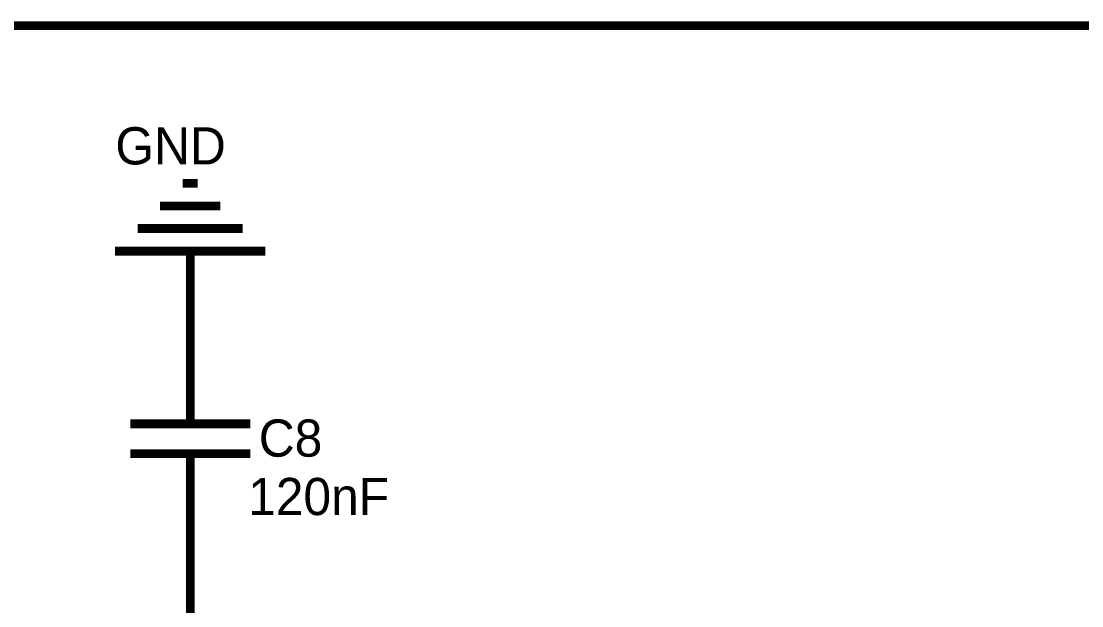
# Model space of a CAD drawing. Header units: inches. Extents: x 0 to 432, y 0 to 280.
# Drawn here: x 258.45 to 294.32, y 188.65 to 208.42 of the extents above; entities that cross this region are included whole.
import ezdxf

# ---------------------------------------------------------------- set-up
doc = ezdxf.new("R2010")
doc.units = ezdxf.units.IN
doc.layers.add('Sheet', color=255, linetype='Continuous')

msp = doc.modelspace()

# ---------------------------------------------------------------- linework, layer by layer
at = {"layer": 'Sheet'}
for points in [[(96.528, 205.474, 0.3, 0.3, 0), (96.528, 208.27, 0.3, 0.3, 0), (111.768, 208.27, 0.3, 0.3, 0), (203.209, 208.27, 0.3, 0.3, 0), (215.9, 208.27, 0.3, 0.3, 0), (312.428, 208.27, 0.3, 0.3, 0), (312.428, 199.376, 0.3, 0.3, 0)], [(263.911, 202.936, 0.3, 0.3, 0), (264.417, 202.936, 0.3, 0.3, 0)], [(263.148, 202.172, 0.3, 0.3, 0), (265.181, 202.172, 0.3, 0.3, 0)], [(262.384, 201.408, 0.3, 0.3, 0), (265.944, 201.408, 0.3, 0.3, 0)], [(261.62, 200.645, 0.3, 0.3, 0), (266.708, 200.645, 0.3, 0.3, 0)], [(264.17, 198.107, 0.3, 0.3, 0), (264.17, 200.645, 0.3, 0.3, 0)], [(264.17, 195.569, 0.3, 0.3, 0), (264.17, 198.107, 0.3, 0.3, 0)], [(264.17, 195.569, 0.3, 0.3, 0), (264.17, 194.805, 0.3, 0.3, 0)], [(262.137, 194.805, 0.3, 0.3, 0), (266.203, 194.805, 0.3, 0.3, 0)], [(266.203, 193.794, 0.3, 0.3, 0), (262.137, 193.794, 0.3, 0.3, 0)], [(264.17, 193.031, 0.3, 0.3, 0), (264.17, 193.794, 0.3, 0.3, 0)], [(264.17, 193.031, 0.3, 0.3, 0), (264.17, 190.493, 0.3, 0.3, 0)], [(264.17, 190.493, 0.3, 0.3, 0), (264.17, 185.406, 0.3, 0.3, 0)]]:
    msp.add_lwpolyline(points, format="xyseb", dxfattribs=at)

# ---------------------------------------------------------------- texts
for s, p in [('GND', (261.632, 203.576)), ('C8', (266.483, 193.693)), ('120nF', (266.124, 191.717))]:
    msp.add_text(s, height=1.2577, dxfattribs=at).set_placement(p)

doc.saveas('drawing.dxf')
